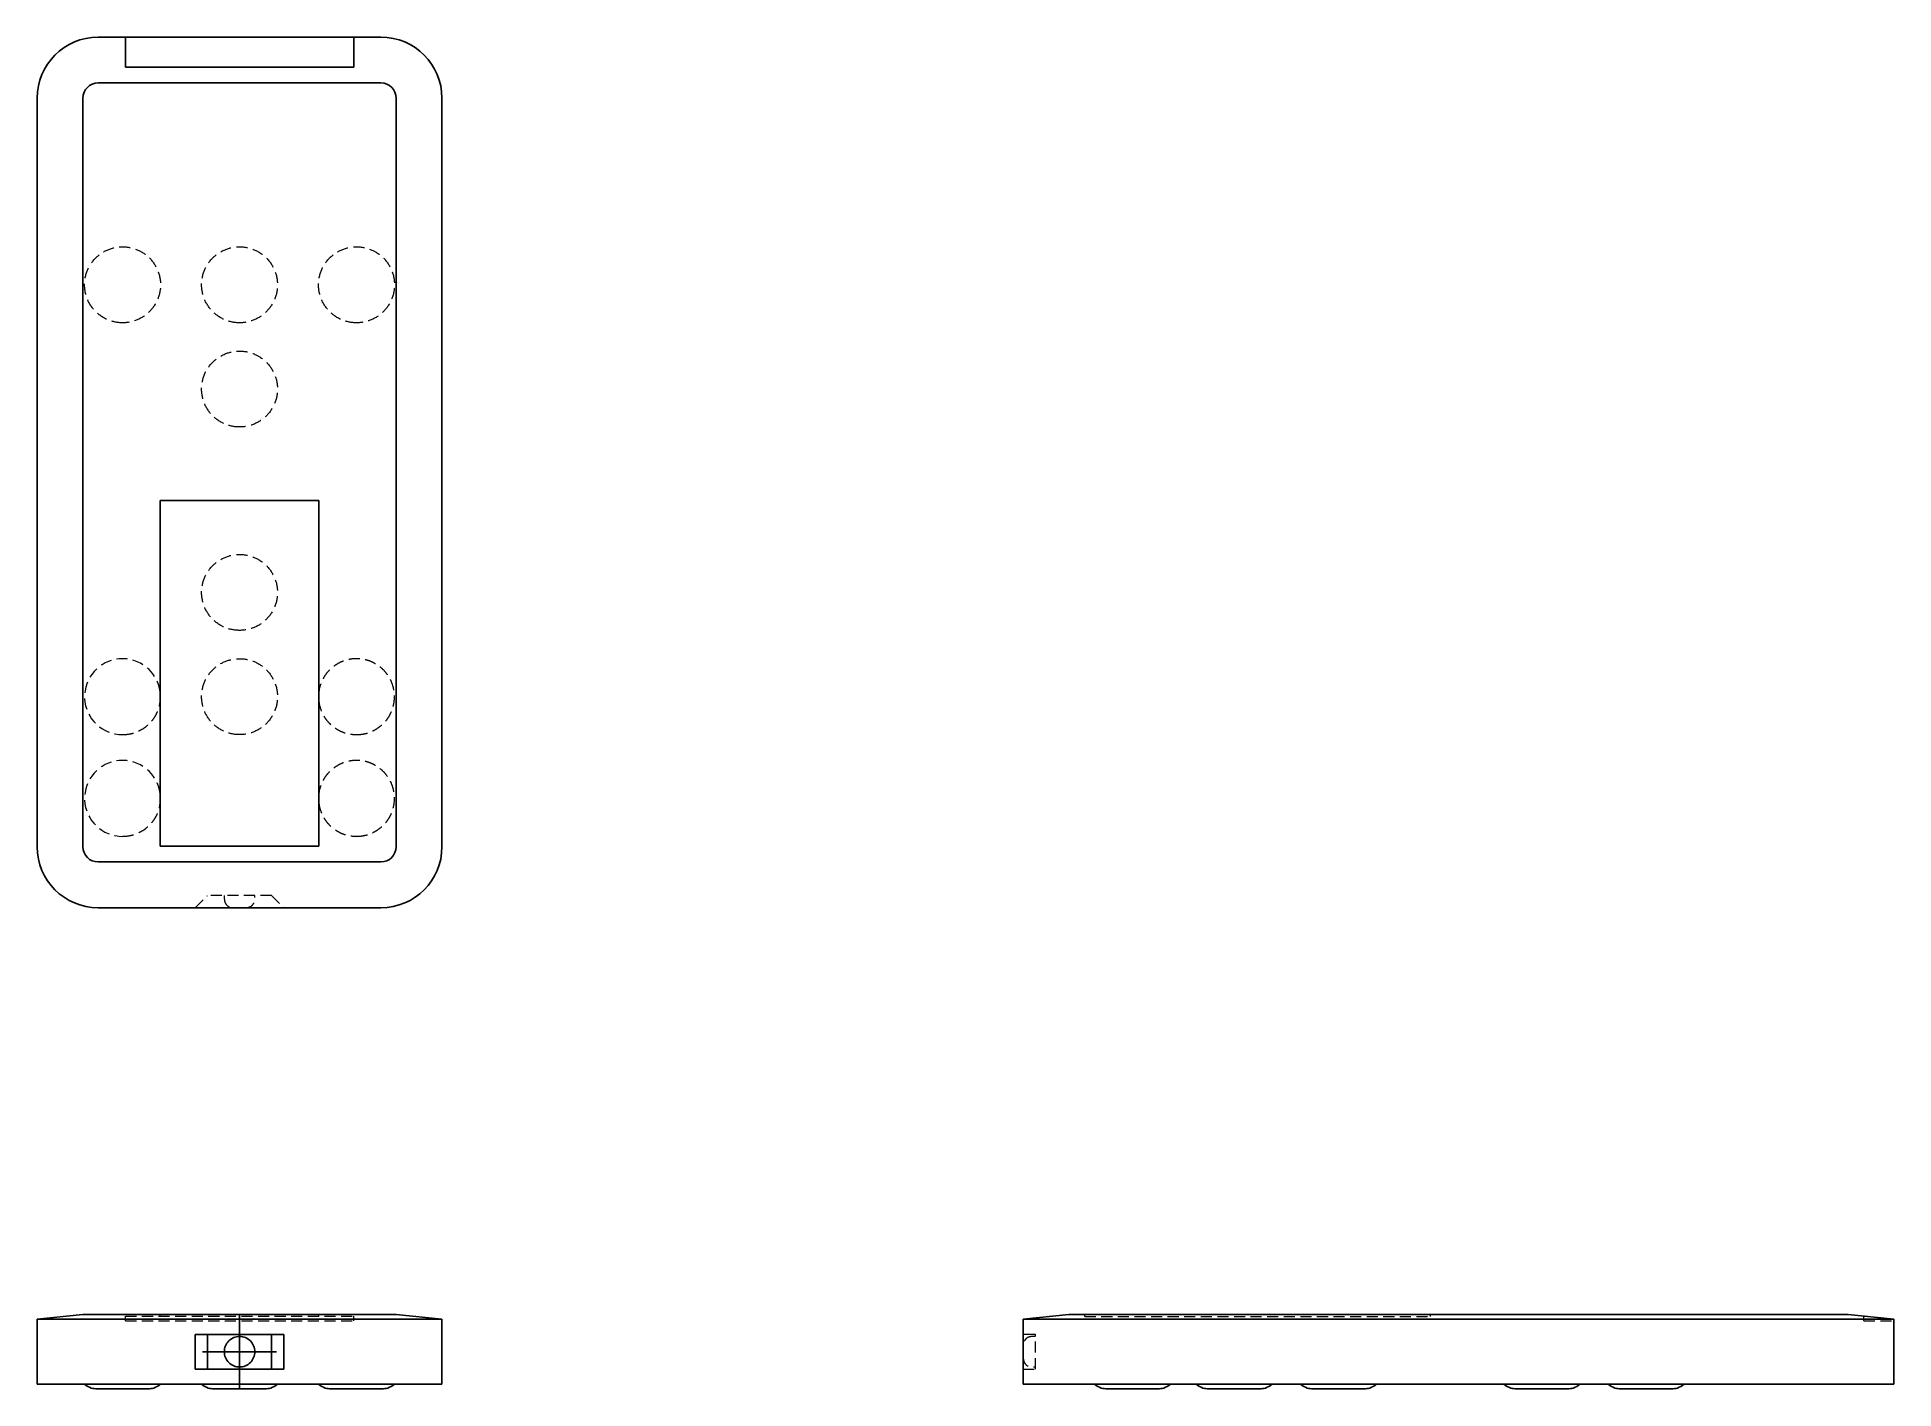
# Model space of a CAD drawing. Header units: millimetres. Extents: x 60 to 273, y 53 to 208.
import ezdxf

# ---------------------------------------------------------------- set-up
doc = ezdxf.new("R2010")
doc.units = ezdxf.units.MM
doc.linetypes.add('HIDDEN', pattern=[1.905, 1.27, -0.635])
doc.layers.add('10', color=7, linetype='Continuous')

# ---------------------------------------------------------------- blocks, each defined once
blk = doc.blocks.new('SW_CENTERMARKSYMBOL_0')
at = {"layer": '10', "color": 0}
for p, q in [((0, 2.5), (0, 4.25)), ((0, 0), (0, 2.5)), ((-2.5, 0), (-4.25, 0)), ((0, 0), (-2.5, 0)), ((0, 0), (0, -2.5)), ((0, 0), (2.5, 0)), ((2.5, 0), (4.25, 0)), ((0, -2.5), (0, -4.25))]:
    blk.add_line(p, q, dxfattribs=at)

msp = doc.modelspace()

# ---------------------------------------------------------------- linework, layer by layer
at = {"color": 7, "linetype": 'Continuous', "lineweight": 25}
for p, q in [((66.76, 208), (69.89, 208)), ((69.89, 204.56), (69.89, 208)), ((96.11, 208), (69.89, 208)), ((96.11, 204.56), (96.11, 208)), ((96.11, 208), (99.24, 208)), ((99.24, 202.74), (66.76, 202.74)), ((69.89, 204.56), (96.11, 204.56)), ((59.75, 115.01), (59.75, 200.99)), ((65.01, 200.99), (65.01, 115.01)), ((100.99, 115.01), (100.99, 200.99)), ((106.25, 200.99), (106.25, 115.01)), ((73.89, 115.07), (73.89, 154.79)), ((92.11, 154.79), (73.89, 154.79)), ((92.11, 115.07), (92.11, 154.79)), ((66.76, 113.26), (99.24, 113.26)), ((92.11, 115.07), (73.89, 115.07)), ((99.24, 108), (66.76, 108)), ((65.01, 61.26), (59.75, 60.74)), ((66.76, 60.74), (59.75, 60.74)), ((59.75, 53.26), (59.75, 60.74)), ((65.01, 61.26), (66.76, 61.26)), ((66.76, 61.26), (99.24, 61.26)), ((99.24, 60.74), (66.76, 60.74)), ((99.24, 61.26), (100.99, 61.26)), ((106.25, 60.74), (99.24, 60.74)), ((100.99, 61.26), (106.25, 60.74)), ((106.25, 53.26), (106.25, 60.74)), ((178.26, 61.26), (173, 60.74)), ((180.01, 60.74), (173, 60.74)), ((173, 53.26), (173, 60.74)), ((178.26, 61.26), (180.01, 61.26)), ((180.01, 61.26), (265.99, 61.26)), ((265.99, 60.74), (180.01, 60.74)), ((265.99, 61.26), (267.74, 61.26)), ((273, 60.74), (265.99, 60.74)), ((273, 60.74), (267.74, 61.26)), ((273, 53.26), (273, 60.74)), ((77.92, 55.01), (77.92, 58.99)), ((88.08, 58.99), (77.92, 58.99)), ((79.32, 58.99), (79.32, 55.01)), ((86.68, 55.01), (86.68, 58.99)), ((88.08, 58.99), (88.08, 55.01)), ((88.08, 55.01), (77.92, 55.01)), ((66.76, 53.26), (59.75, 53.26)), ((99.24, 53.26), (66.76, 53.26)), ((69.66, 52.74), (70.13, 52.74)), ((69.66, 52.74), (70.13, 52.74)), ((69.66, 52.74), (70.13, 52.74)), ((83.09, 52.74), (83.57, 52.74)), ((83.09, 52.74), (83.57, 52.74)), ((83.09, 52.74), (83.57, 52.74)), ((83.09, 52.74), (83.57, 52.74)), ((96.53, 52.74), (97, 52.74)), ((96.53, 52.74), (97, 52.74)), ((96.53, 52.74), (97, 52.74)), ((106.25, 53.26), (99.24, 53.26)), ((180.01, 53.26), (173, 53.26)), ((180.01, 53.26), (265.99, 53.26)), ((273, 53.26), (265.99, 53.26))]:
    msp.add_line(p, q, dxfattribs=at)
at = {"color": 7, "linetype": 'HIDDEN', "lineweight": 18}
for p, q in [((77.92, 108), (79.32, 109.4)), ((86.68, 109.4), (79.32, 109.4)), ((81.25, 109.4), (81.25, 109.17)), ((84.75, 109.17), (84.75, 109.4)), ((86.68, 109.4), (88.08, 108)), ((69.89, 60.56), (69.89, 61.08)), ((69.89, 61.08), (96.11, 61.08)), ((69.89, 60.56), (96.11, 60.56)), ((73.89, 61.03), (73.89, 61.26)), ((92.11, 61.03), (73.89, 61.03)), ((92.11, 61.03), (92.11, 61.26)), ((96.11, 60.56), (96.11, 61.08)), ((180.07, 61.03), (180.07, 61.26)), ((180.07, 61.03), (219.79, 61.03)), ((219.79, 61.03), (219.79, 61.26)), ((269.56, 60.56), (269.56, 61.08)), ((269.56, 60.56), (273, 60.56)), ((174.4, 58.99), (173, 58.99)), ((174.4, 58.75), (174.17, 58.75)), ((174.4, 55.01), (174.4, 58.99)), ((173, 55.01), (174.4, 55.01)), ((174.17, 55.25), (174.4, 55.25))]:
    msp.add_line(p, q, dxfattribs=at)
at = {"color": 7, "linetype": 'Continuous', "lineweight": 25}
for centre, radius, start, end in [((66.76, 200.99), 7.01, 90, 180), ((99.24, 200.99), 7.01, 0, 90), ((66.76, 200.99), 1.75, 90, 180), ((99.24, 200.99), 1.75, 0, 90), ((66.76, 115.01), 7.01, 180, 270), ((66.76, 115.01), 1.75, 180, 270), ((99.24, 115.01), 1.75, 270, 0), ((99.24, 115.01), 7.01, 270, 0)]:
    msp.add_arc(centre, radius, start, end, dxfattribs=at)
at = {"color": 7, "linetype": 'HIDDEN', "lineweight": 18}
for centre in [(69.56, 132.24), (69.56, 120.56)]:
    msp.add_arc(centre, 4.36, 7.2848, 270.0361, dxfattribs=at)
for points in [[(69.57, 175.19), (70.14, 175.19), (71.28, 175.42), (72.73, 176.39), (73.7, 177.84), (74.04, 179.55), (73.7, 181.27), (72.73, 182.72), (71.28, 183.69), (69.57, 184.03), (67.85, 183.69), (66.4, 182.72), (65.43, 181.27), (65.09, 179.55), (65.43, 177.84), (66.4, 176.39), (67.85, 175.42), (69, 175.19), (69.57, 175.19)], [(83, 175.19), (83.57, 175.19), (84.71, 175.42), (86.16, 176.39), (87.13, 177.84), (87.47, 179.55), (87.13, 181.27), (86.16, 182.72), (84.71, 183.69), (83, 184.03), (81.29, 183.69), (79.84, 182.72), (78.87, 181.27), (78.53, 179.55), (78.87, 177.84), (79.84, 176.39), (81.29, 175.42), (82.43, 175.19), (83, 175.19)], [(96.43, 175.19), (97, 175.19), (98.15, 175.42), (99.6, 176.39), (100.57, 177.84), (100.91, 179.55), (100.57, 181.27), (99.6, 182.72), (98.15, 183.69), (96.43, 184.03), (94.72, 183.69), (93.27, 182.72), (92.3, 181.27), (91.96, 179.55), (92.3, 177.84), (93.27, 176.39), (94.72, 175.42), (95.86, 175.19), (96.43, 175.19)], [(83, 163.22), (83.57, 163.22), (84.71, 163.45), (86.16, 164.42), (87.13, 165.87), (87.47, 167.58), (87.13, 169.29), (86.16, 170.74), (84.71, 171.71), (83, 172.06), (81.29, 171.71), (79.84, 170.74), (78.87, 169.29), (78.53, 167.58), (78.87, 165.87), (79.84, 164.42), (81.29, 163.45), (82.43, 163.22), (83, 163.22)], [(83, 139.86), (83.57, 139.86), (84.71, 140.08), (86.16, 141.05), (87.13, 142.5), (87.47, 144.22), (87.13, 145.93), (86.16, 147.38), (84.71, 148.35), (83, 148.69), (81.29, 148.35), (79.84, 147.38), (78.87, 145.93), (78.53, 144.22), (78.87, 142.5), (79.84, 141.05), (81.29, 140.08), (82.43, 139.86), (83, 139.86)], [(83, 127.88), (83.57, 127.88), (84.71, 128.11), (86.16, 129.08), (87.13, 130.53), (87.47, 132.24), (87.13, 133.96), (86.16, 135.41), (84.71, 136.38), (83, 136.72), (81.29, 136.38), (79.84, 135.41), (78.87, 133.96), (78.53, 132.24), (78.87, 130.53), (79.84, 129.08), (81.29, 128.11), (82.43, 127.88), (83, 127.88)]]:
    msp.add_open_spline(points, degree=3, dxfattribs=at)
for points, knots in [([(96.43, 127.88), (96.68, 127.89), (97.17, 127.92), (97.88, 128.11), (98.56, 128.41), (99.17, 128.82), (99.71, 129.33), (100.15, 129.92), (100.49, 130.58), (100.71, 131.28), (100.81, 132.01), (100.79, 132.74), (100.64, 133.47), (100.38, 134.15), (100, 134.79), (99.52, 135.35), (98.95, 135.83), (98.32, 136.2), (97.62, 136.46), (96.9, 136.6), (96.16, 136.62), (95.43, 136.51), (94.73, 136.28), (94.08, 135.94), (93.49, 135.49), (92.99, 134.95), (92.58, 134.33), (92.29, 133.66), (92.13, 133.11), (92.12, 132.79), (92.11, 132.71)], [0, 0, 0, 0, 0.036114, 0.073271, 0.10943, 0.146643, 0.182751, 0.219912, 0.25599, 0.293118, 0.329185, 0.366298, 0.402376, 0.439495, 0.475605, 0.512754, 0.548911, 0.586114, 0.622278, 0.659495, 0.695607, 0.732773, 0.768852, 0.805982, 0.84205, 0.879163, 0.91524, 0.952357, 0.988463, 1, 1, 1, 1]), ([(69.57, 127.88), (69.81, 127.89), (70.3, 127.92), (71.01, 128.11), (71.69, 128.41), (72.3, 128.82), (72.84, 129.33), (73.28, 129.92), (73.62, 130.58), (73.83, 131.2), (73.87, 131.61), (73.89, 131.77)], [0, 0, 0, 0, 0.113751, 0.230789, 0.344682, 0.461895, 0.575628, 0.692678, 0.806314, 0.923259, 1, 1, 1, 1]), ([(92.11, 131.79), (92.12, 131.68), (92.14, 131.33), (92.32, 130.76), (92.62, 130.08), (93.04, 129.47), (93.55, 128.94), (94.15, 128.5), (94.81, 128.17), (95.57, 127.93), (96.13, 127.9), (96.43, 127.88)], [0, 0, 0, 0, 0.048789, 0.165675, 0.279326, 0.396289, 0.509778, 0.626578, 0.739959, 0.856643, 1, 1, 1, 1]), ([(96.43, 116.2), (96.68, 116.21), (97.17, 116.24), (97.88, 116.43), (98.56, 116.73), (99.17, 117.14), (99.71, 117.65), (100.15, 118.23), (100.49, 118.89), (100.71, 119.59), (100.81, 120.33), (100.79, 121.06), (100.64, 121.79), (100.38, 122.47), (100, 123.11), (99.52, 123.67), (98.95, 124.15), (98.32, 124.52), (97.62, 124.78), (96.9, 124.92), (96.16, 124.93), (95.43, 124.83), (94.73, 124.6), (94.08, 124.25), (93.49, 123.8), (92.99, 123.27), (92.58, 122.65), (92.29, 121.97), (92.13, 121.42), (92.12, 121.11), (92.11, 121.03)], [0, 0, 0, 0, 0.0361138, 0.0732713, 0.1094301, 0.146643, 0.1827511, 0.2199124, 0.2559898, 0.2931176, 0.3291852, 0.3662976, 0.4023764, 0.4394953, 0.4756048, 0.512754, 0.5489106, 0.5861142, 0.6222776, 0.6594951, 0.6956072, 0.7327727, 0.7688522, 0.8059825, 0.8420501, 0.8791631, 0.9152399, 0.9523571, 0.9884628, 1, 1, 1, 1]), ([(69.57, 116.2), (69.81, 116.21), (70.3, 116.24), (71.01, 116.43), (71.69, 116.73), (72.3, 117.14), (72.84, 117.65), (73.28, 118.23), (73.62, 118.89), (73.83, 119.52), (73.87, 119.93), (73.89, 120.09)], [0, 0, 0, 0, 0.1137508, 0.2307892, 0.3446818, 0.4618947, 0.5756276, 0.6926781, 0.8063144, 0.923259, 1, 1, 1, 1]), ([(92.11, 120.1), (92.12, 120), (92.14, 119.65), (92.32, 119.07), (92.62, 118.4), (93.04, 117.79), (93.55, 117.26), (94.15, 116.82), (94.81, 116.49), (95.57, 116.25), (96.13, 116.22), (96.43, 116.2)], [0, 0, 0, 0, 0.0487891, 0.1656753, 0.2793264, 0.396289, 0.5097784, 0.6265784, 0.7399593, 0.8566433, 1, 1, 1, 1]), ([(81.25, 109.17), (81.25, 109.02), (81.26, 108.78), (81.38, 108.48), (81.53, 108.29), (81.73, 108.14), (82.02, 108.02), (82.26, 108.01), (82.42, 108)], [0, 0, 0, 0, 0.242526, 0.3721279, 0.5, 0.6278721, 0.757474, 1, 1, 1, 1]), ([(83.58, 108), (83.74, 108.01), (83.98, 108.02), (84.27, 108.14), (84.47, 108.29), (84.62, 108.48), (84.74, 108.78), (84.75, 109.02), (84.75, 109.17)], [0, 0, 0, 0, 0.242526, 0.372128, 0.5, 0.627872, 0.757474, 1, 1, 1, 1]), ([(174.17, 58.75), (174.02, 58.75), (173.78, 58.74), (173.48, 58.62), (173.29, 58.47), (173.14, 58.27), (173.02, 57.98), (173.01, 57.74), (173, 57.58)], [0, 0, 0, 0, 0.242526, 0.372128, 0.5, 0.627872, 0.757474, 1, 1, 1, 1]), ([(173, 56.42), (173.01, 56.26), (173.02, 56.02), (173.14, 55.73), (173.29, 55.53), (173.48, 55.38), (173.78, 55.26), (174.02, 55.25), (174.17, 55.25)], [0, 0, 0, 0, 0.242526, 0.3721279, 0.5, 0.6278721, 0.757474, 1, 1, 1, 1])]:
    msp.add_open_spline(points, degree=3, knots=knots, dxfattribs=at)
at = {"color": 7, "linetype": 'Continuous', "lineweight": 25}
for points, knots in [([(84.75, 57), (84.75, 56.77), (84.71, 56.54), (84.53, 56.12), (84.4, 55.92), (84.08, 55.6), (83.88, 55.47), (83.46, 55.29), (83.23, 55.25), (82.77, 55.25), (82.54, 55.29), (82.12, 55.47), (81.92, 55.6), (81.6, 55.92), (81.47, 56.12), (81.29, 56.54), (81.25, 56.77), (81.25, 57.23), (81.29, 57.46), (81.47, 57.88), (81.6, 58.08), (81.92, 58.4), (82.12, 58.53), (82.54, 58.71), (82.77, 58.75), (83.23, 58.75), (83.46, 58.71), (83.88, 58.53), (84.08, 58.4), (84.4, 58.08), (84.53, 57.88), (84.71, 57.46), (84.75, 57.23), (84.75, 57)], [0, 0, 0, 0, 0.0625, 0.0625, 0.125, 0.125, 0.1875, 0.1875, 0.25, 0.25, 0.3125, 0.3125, 0.375, 0.375, 0.4375, 0.4375, 0.5, 0.5, 0.5625, 0.5625, 0.625, 0.625, 0.6875, 0.6875, 0.75, 0.75, 0.8125, 0.8125, 0.875, 0.875, 0.9375, 0.9375, 1, 1, 1, 1]), ([(173, 57.39), (173, 57.4), (173, 57.47), (173, 57.55), (173, 57.57), (173, 57.58)], [0, 0, 0, 0, 0.044599, 0.52251, 1, 1, 1, 1]), ([(65.2, 53.26), (65.45, 53.09), (65.89, 52.79), (66.42, 52.75), (66.65, 52.74)], [0, 0, 0, 0, 0.561962, 1, 1, 1, 1]), ([(72.49, 52.74), (72.47, 52.74), (72.43, 52.74), (72.12, 52.74), (71.66, 52.74), (71.04, 52.74), (70.33, 52.74), (69.57, 52.74), (68.8, 52.74), (68.09, 52.74), (67.48, 52.74), (67.01, 52.74), (66.7, 52.74), (66.66, 52.74), (66.65, 52.74)], [0, 0, 0, 0, 0.083164, 0.166511, 0.249863, 0.333219, 0.416565, 0.499917, 0.583273, 0.666619, 0.749972, 0.833327, 0.916673, 1, 1, 1, 1]), ([(72.48, 52.74), (72.71, 52.75), (73.24, 52.79), (73.68, 53.09), (73.93, 53.26)], [0, 0, 0, 0, 0.438038, 1, 1, 1, 1]), ([(78.64, 53.26), (78.89, 53.09), (79.32, 52.79), (79.85, 52.75), (80.09, 52.74)], [0, 0, 0, 0, 0.561962, 1, 1, 1, 1]), ([(85.92, 52.74), (85.9, 52.74), (85.86, 52.74), (85.56, 52.74), (85.09, 52.74), (84.48, 52.74), (83.77, 52.74), (83, 52.74), (82.24, 52.74), (81.52, 52.74), (80.91, 52.74), (80.44, 52.74), (80.14, 52.74), (80.1, 52.74), (80.08, 52.74)], [0, 0, 0, 0, 0.083164, 0.166511, 0.249863, 0.333219, 0.416565, 0.499917, 0.583273, 0.666619, 0.749972, 0.833327, 0.916673, 1, 1, 1, 1]), ([(85.91, 52.74), (86.15, 52.75), (86.68, 52.79), (87.11, 53.09), (87.36, 53.26)], [0, 0, 0, 0, 0.438038, 1, 1, 1, 1]), ([(92.07, 53.26), (92.32, 53.09), (92.76, 52.79), (93.29, 52.75), (93.52, 52.74)], [0, 0, 0, 0, 0.561962, 1, 1, 1, 1]), ([(99.35, 52.74), (99.34, 52.74), (99.3, 52.74), (98.99, 52.74), (98.52, 52.74), (97.91, 52.74), (97.2, 52.74), (96.43, 52.74), (95.67, 52.74), (94.96, 52.74), (94.35, 52.74), (93.88, 52.74), (93.57, 52.74), (93.53, 52.74), (93.51, 52.74)], [0, 0, 0, 0, 0.083164, 0.166511, 0.249863, 0.333219, 0.416565, 0.499917, 0.583273, 0.666619, 0.749972, 0.833327, 0.916673, 1, 1, 1, 1]), ([(99.35, 52.74), (99.58, 52.75), (100.11, 52.79), (100.55, 53.09), (100.8, 53.26)], [0, 0, 0, 0, 0.438038, 1, 1, 1, 1]), ([(181.2, 53.26), (181.45, 53.09), (181.89, 52.79), (182.42, 52.75), (182.65, 52.74)], [0, 0, 0, 0, 0.561962, 1, 1, 1, 1]), ([(188.48, 52.74), (188.46, 52.74), (188.42, 52.74), (188.12, 52.74), (187.65, 52.74), (187.04, 52.74), (186.33, 52.74), (185.56, 52.74), (184.8, 52.74), (184.08, 52.74), (183.47, 52.74), (183.01, 52.74), (182.7, 52.74), (182.66, 52.74), (182.64, 52.74)], [0, 0, 0, 0, 0.083296, 0.1666, 0.249945, 0.333292, 0.416629, 0.499972, 0.583319, 0.666656, 0.749999, 0.833346, 0.916683, 1, 1, 1, 1]), ([(188.47, 52.74), (188.71, 52.75), (189.24, 52.79), (189.68, 53.09), (189.92, 53.26)], [0, 0, 0, 0, 0.438038, 1, 1, 1, 1]), ([(192.88, 53.26), (193.13, 53.09), (193.57, 52.79), (194.1, 52.75), (194.33, 52.74)], [0, 0, 0, 0, 0.561962, 1, 1, 1, 1]), ([(200.16, 52.74), (200.14, 52.74), (200.11, 52.74), (199.8, 52.74), (199.33, 52.74), (198.72, 52.74), (198.01, 52.74), (197.24, 52.74), (196.48, 52.74), (195.77, 52.74), (195.15, 52.74), (194.69, 52.74), (194.38, 52.74), (194.34, 52.74), (194.32, 52.74)], [0, 0, 0, 0, 0.083296, 0.1666, 0.249945, 0.333292, 0.416629, 0.499972, 0.583319, 0.666656, 0.749999, 0.833346, 0.916683, 1, 1, 1, 1]), ([(200.16, 52.74), (200.39, 52.75), (200.92, 52.79), (201.36, 53.09), (201.6, 53.26)], [0, 0, 0, 0, 0.438038, 1, 1, 1, 1]), ([(204.86, 53.26), (205.1, 53.09), (205.54, 52.79), (206.07, 52.75), (206.3, 52.74)], [0, 0, 0, 0, 0.5619623, 1, 1, 1, 1]), ([(212.14, 52.74), (212.12, 52.74), (212.08, 52.74), (211.77, 52.74), (211.31, 52.74), (210.69, 52.74), (209.98, 52.74), (209.22, 52.74), (208.45, 52.74), (207.74, 52.74), (207.13, 52.74), (206.66, 52.74), (206.35, 52.74), (206.32, 52.74), (206.3, 52.74)], [0, 0, 0, 0, 0.083296, 0.1666, 0.249945, 0.333292, 0.416629, 0.499972, 0.583319, 0.666656, 0.749999, 0.833346, 0.916683, 1, 1, 1, 1]), ([(212.13, 52.74), (212.36, 52.75), (212.89, 52.79), (213.33, 53.09), (213.58, 53.26)], [0, 0, 0, 0, 0.438038, 1, 1, 1, 1]), ([(228.22, 53.26), (228.47, 53.09), (228.91, 52.79), (229.44, 52.75), (229.67, 52.74)], [0, 0, 0, 0, 0.561962, 1, 1, 1, 1]), ([(235.5, 52.74), (235.48, 52.74), (235.44, 52.74), (235.14, 52.74), (234.67, 52.74), (234.06, 52.74), (233.35, 52.74), (232.58, 52.74), (231.82, 52.74), (231.1, 52.74), (230.49, 52.74), (230.03, 52.74), (229.72, 52.74), (229.68, 52.74), (229.66, 52.74)], [0, 0, 0, 0, 0.0832961, 0.1665998, 0.2499455, 0.333292, 0.4166291, 0.4999722, 0.5833187, 0.6666558, 0.7499991, 0.8333456, 0.9166826, 1, 1, 1, 1]), ([(235.49, 52.74), (235.73, 52.75), (236.26, 52.79), (236.7, 53.09), (236.94, 53.26)], [0, 0, 0, 0, 0.438038, 1, 1, 1, 1]), ([(240.19, 53.26), (240.44, 53.09), (240.88, 52.79), (241.41, 52.75), (241.64, 52.74)], [0, 0, 0, 0, 0.561962, 1, 1, 1, 1]), ([(247.48, 52.74), (247.46, 52.74), (247.42, 52.74), (247.11, 52.74), (246.64, 52.74), (246.03, 52.74), (245.32, 52.74), (244.56, 52.74), (243.79, 52.74), (243.08, 52.74), (242.47, 52.74), (242, 52.74), (241.69, 52.74), (241.65, 52.74), (241.63, 52.74)], [0, 0, 0, 0, 0.083296, 0.1666, 0.249945, 0.333292, 0.416629, 0.499972, 0.583319, 0.666656, 0.749999, 0.833346, 0.916683, 1, 1, 1, 1]), ([(247.47, 52.74), (247.7, 52.75), (248.23, 52.79), (248.67, 53.09), (248.92, 53.26)], [0, 0, 0, 0, 0.438038, 1, 1, 1, 1])]:
    msp.add_open_spline(points, degree=3, knots=knots, dxfattribs=at)

# ---------------------------------------------------------------- block references
at = {"layer": '10'}
msp.add_blockref('SW_CENTERMARKSYMBOL_0', (83, 57), dxfattribs=at)

doc.saveas('drawing.dxf')
